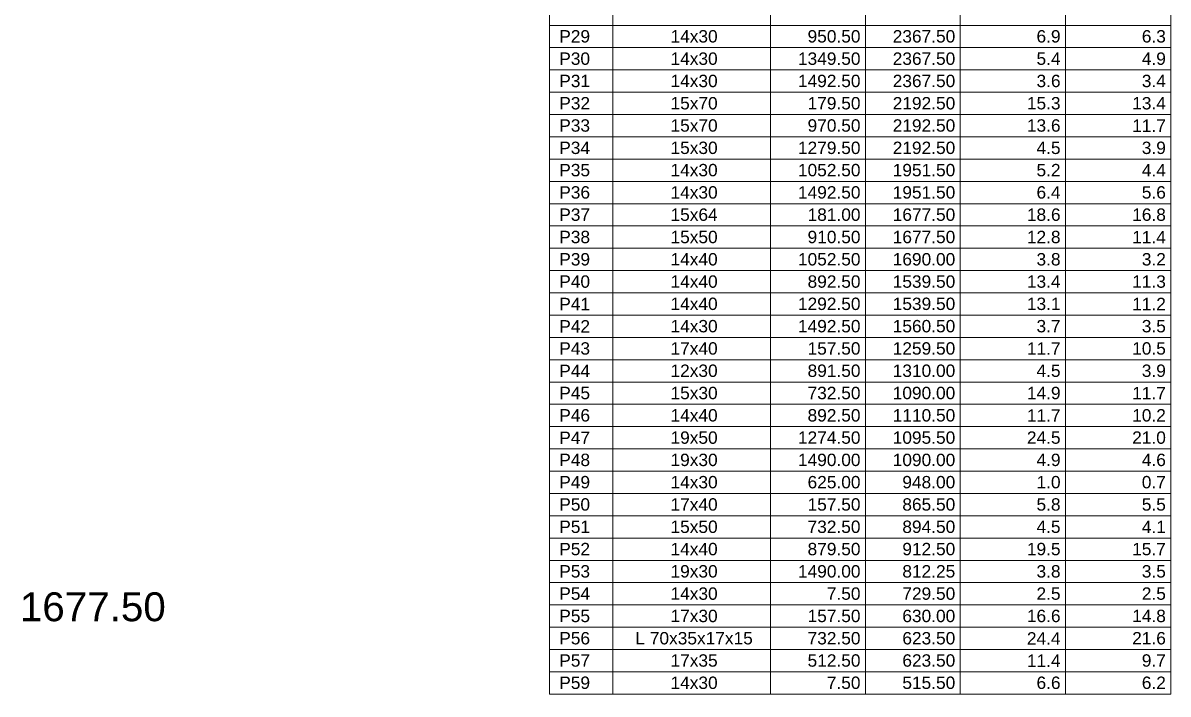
# Model space of a CAD drawing. Header units: millimetres. Extents: x -34 to 951, y -76 to 463.
# Drawn here: x 9.59 to 29.16, y -21.86 to -10.38 of the extents above; entities that cross this region are included whole.
import ezdxf

# ---------------------------------------------------------------- set-up
doc = ezdxf.new("R2010")
doc.units = ezdxf.units.MM
doc.header["$MEASUREMENT"] = 0
doc.linetypes.add('NULL', pattern=[0])
for name, color, linetype, lineweight in [('LC-Tabelas', 1, 'Continuous', 20), ('LC-Textos', 7, 'Continuous', 20), ('LC-Textos das tabelas', 5, 'Continuous', 5)]:
    doc.layers.add(name, color=color, linetype=linetype, lineweight=lineweight)
doc.styles.add('Arial', font='arial.ttf')

msp = doc.modelspace()

# ---------------------------------------------------------------- linework, layer by layer
at = {"layer": 'LC-Tabelas'}
for points in [[(18.5893, -10.425), (18.5893, -10.0437), (19.6694, -10.0437), (19.6694, -10.425), (18.5893, -10.425)], [(19.6694, -10.425), (19.6694, -10.0437), (22.3699, -10.0437), (22.3699, -10.425), (19.6694, -10.425)], [(22.3699, -10.425), (22.3699, -10.0437), (23.9902, -10.0437), (23.9902, -10.425), (22.3699, -10.425)], [(23.9902, -10.425), (23.9902, -10.0437), (25.6104, -10.0437), (25.6104, -10.425), (23.9902, -10.425)], [(25.6104, -10.425), (25.6104, -10.0437), (27.4107, -10.0437), (27.4107, -10.425), (25.6104, -10.425)], [(27.4107, -10.425), (27.4107, -10.0437), (29.211, -10.0437), (29.211, -10.425), (27.4107, -10.425)], [(18.5893, -10.8062), (18.5893, -10.425), (19.6694, -10.425), (19.6694, -10.8062), (18.5893, -10.8062)], [(19.6694, -10.8062), (19.6694, -10.425), (22.3699, -10.425), (22.3699, -10.8062), (19.6694, -10.8062)], [(22.3699, -10.8062), (22.3699, -10.425), (23.9902, -10.425), (23.9902, -10.8062), (22.3699, -10.8062)], [(23.9902, -10.8062), (23.9902, -10.425), (25.6104, -10.425), (25.6104, -10.8062), (23.9902, -10.8062)], [(25.6104, -10.8062), (25.6104, -10.425), (27.4107, -10.425), (27.4107, -10.8062), (25.6104, -10.8062)], [(27.4107, -10.8062), (27.4107, -10.425), (29.211, -10.425), (29.211, -10.8062), (27.4107, -10.8062)], [(18.5893, -11.1875), (18.5893, -10.8062), (19.6694, -10.8062), (19.6694, -11.1875), (18.5893, -11.1875)], [(19.6694, -11.1875), (19.6694, -10.8062), (22.3699, -10.8062), (22.3699, -11.1875), (19.6694, -11.1875)], [(22.3699, -11.1875), (22.3699, -10.8062), (23.9902, -10.8062), (23.9902, -11.1875), (22.3699, -11.1875)], [(23.9902, -11.1875), (23.9902, -10.8062), (25.6104, -10.8062), (25.6104, -11.1875), (23.9902, -11.1875)], [(25.6104, -11.1875), (25.6104, -10.8062), (27.4107, -10.8062), (27.4107, -11.1875), (25.6104, -11.1875)], [(27.4107, -11.1875), (27.4107, -10.8062), (29.211, -10.8062), (29.211, -11.1875), (27.4107, -11.1875)], [(18.5893, -11.5687), (18.5893, -11.1875), (19.6694, -11.1875), (19.6694, -11.5687), (18.5893, -11.5687)], [(19.6694, -11.5687), (19.6694, -11.1875), (22.3699, -11.1875), (22.3699, -11.5687), (19.6694, -11.5687)], [(22.3699, -11.5687), (22.3699, -11.1875), (23.9902, -11.1875), (23.9902, -11.5687), (22.3699, -11.5687)], [(23.9902, -11.5687), (23.9902, -11.1875), (25.6104, -11.1875), (25.6104, -11.5687), (23.9902, -11.5687)], [(25.6104, -11.5687), (25.6104, -11.1875), (27.4107, -11.1875), (27.4107, -11.5687), (25.6104, -11.5687)], [(27.4107, -11.5687), (27.4107, -11.1875), (29.211, -11.1875), (29.211, -11.5687), (27.4107, -11.5687)], [(18.5893, -11.9499), (18.5893, -11.5687), (19.6694, -11.5687), (19.6694, -11.9499), (18.5893, -11.9499)], [(19.6694, -11.9499), (19.6694, -11.5687), (22.3699, -11.5687), (22.3699, -11.9499), (19.6694, -11.9499)], [(22.3699, -11.9499), (22.3699, -11.5687), (23.9902, -11.5687), (23.9902, -11.9499), (22.3699, -11.9499)], [(23.9902, -11.9499), (23.9902, -11.5687), (25.6104, -11.5687), (25.6104, -11.9499), (23.9902, -11.9499)], [(25.6104, -11.9499), (25.6104, -11.5687), (27.4107, -11.5687), (27.4107, -11.9499), (25.6104, -11.9499)], [(27.4107, -11.9499), (27.4107, -11.5687), (29.211, -11.5687), (29.211, -11.9499), (27.4107, -11.9499)], [(18.5893, -12.3312), (18.5893, -11.9499), (19.6694, -11.9499), (19.6694, -12.3312), (18.5893, -12.3312)], [(19.6694, -12.3312), (19.6694, -11.9499), (22.3699, -11.9499), (22.3699, -12.3312), (19.6694, -12.3312)], [(22.3699, -12.3312), (22.3699, -11.9499), (23.9902, -11.9499), (23.9902, -12.3312), (22.3699, -12.3312)], [(23.9902, -12.3312), (23.9902, -11.9499), (25.6104, -11.9499), (25.6104, -12.3312), (23.9902, -12.3312)], [(25.6104, -12.3312), (25.6104, -11.9499), (27.4107, -11.9499), (27.4107, -12.3312), (25.6104, -12.3312)], [(27.4107, -12.3312), (27.4107, -11.9499), (29.211, -11.9499), (29.211, -12.3312), (27.4107, -12.3312)], [(18.5893, -12.7124), (18.5893, -12.3312), (19.6694, -12.3312), (19.6694, -12.7124), (18.5893, -12.7124)], [(19.6694, -12.7124), (19.6694, -12.3312), (22.3699, -12.3312), (22.3699, -12.7124), (19.6694, -12.7124)], [(22.3699, -12.7124), (22.3699, -12.3312), (23.9902, -12.3312), (23.9902, -12.7124), (22.3699, -12.7124)], [(23.9902, -12.7124), (23.9902, -12.3312), (25.6104, -12.3312), (25.6104, -12.7124), (23.9902, -12.7124)], [(25.6104, -12.7124), (25.6104, -12.3312), (27.4107, -12.3312), (27.4107, -12.7124), (25.6104, -12.7124)], [(27.4107, -12.7124), (27.4107, -12.3312), (29.211, -12.3312), (29.211, -12.7124), (27.4107, -12.7124)], [(18.5893, -13.0937), (18.5893, -12.7124), (19.6694, -12.7124), (19.6694, -13.0937), (18.5893, -13.0937)], [(19.6694, -13.0937), (19.6694, -12.7124), (22.3699, -12.7124), (22.3699, -13.0937), (19.6694, -13.0937)], [(22.3699, -13.0937), (22.3699, -12.7124), (23.9902, -12.7124), (23.9902, -13.0937), (22.3699, -13.0937)], [(23.9902, -13.0937), (23.9902, -12.7124), (25.6104, -12.7124), (25.6104, -13.0937), (23.9902, -13.0937)], [(25.6104, -13.0937), (25.6104, -12.7124), (27.4107, -12.7124), (27.4107, -13.0937), (25.6104, -13.0937)], [(27.4107, -13.0937), (27.4107, -12.7124), (29.211, -12.7124), (29.211, -13.0937), (27.4107, -13.0937)], [(18.5893, -13.4749), (18.5893, -13.0937), (19.6694, -13.0937), (19.6694, -13.4749), (18.5893, -13.4749)], [(19.6694, -13.4749), (19.6694, -13.0937), (22.3699, -13.0937), (22.3699, -13.4749), (19.6694, -13.4749)], [(22.3699, -13.4749), (22.3699, -13.0937), (23.9902, -13.0937), (23.9902, -13.4749), (22.3699, -13.4749)], [(23.9902, -13.4749), (23.9902, -13.0937), (25.6104, -13.0937), (25.6104, -13.4749), (23.9902, -13.4749)], [(25.6104, -13.4749), (25.6104, -13.0937), (27.4107, -13.0937), (27.4107, -13.4749), (25.6104, -13.4749)], [(27.4107, -13.4749), (27.4107, -13.0937), (29.211, -13.0937), (29.211, -13.4749), (27.4107, -13.4749)], [(18.5893, -13.8561), (18.5893, -13.4749), (19.6694, -13.4749), (19.6694, -13.8561), (18.5893, -13.8561)], [(19.6694, -13.8561), (19.6694, -13.4749), (22.3699, -13.4749), (22.3699, -13.8561), (19.6694, -13.8561)], [(22.3699, -13.8561), (22.3699, -13.4749), (23.9902, -13.4749), (23.9902, -13.8561), (22.3699, -13.8561)], [(23.9902, -13.8561), (23.9902, -13.4749), (25.6104, -13.4749), (25.6104, -13.8561), (23.9902, -13.8561)], [(25.6104, -13.8561), (25.6104, -13.4749), (27.4107, -13.4749), (27.4107, -13.8561), (25.6104, -13.8561)], [(27.4107, -13.8561), (27.4107, -13.4749), (29.211, -13.4749), (29.211, -13.8561), (27.4107, -13.8561)], [(18.5893, -14.2374), (18.5893, -13.8561), (19.6694, -13.8561), (19.6694, -14.2374), (18.5893, -14.2374)], [(19.6694, -14.2374), (19.6694, -13.8561), (22.3699, -13.8561), (22.3699, -14.2374), (19.6694, -14.2374)], [(22.3699, -14.2374), (22.3699, -13.8561), (23.9902, -13.8561), (23.9902, -14.2374), (22.3699, -14.2374)], [(23.9902, -14.2374), (23.9902, -13.8561), (25.6104, -13.8561), (25.6104, -14.2374), (23.9902, -14.2374)], [(25.6104, -14.2374), (25.6104, -13.8561), (27.4107, -13.8561), (27.4107, -14.2374), (25.6104, -14.2374)], [(27.4107, -14.2374), (27.4107, -13.8561), (29.211, -13.8561), (29.211, -14.2374), (27.4107, -14.2374)], [(18.5893, -14.6186), (18.5893, -14.2374), (19.6694, -14.2374), (19.6694, -14.6186), (18.5893, -14.6186)], [(19.6694, -14.6186), (19.6694, -14.2374), (22.3699, -14.2374), (22.3699, -14.6186), (19.6694, -14.6186)], [(22.3699, -14.6186), (22.3699, -14.2374), (23.9902, -14.2374), (23.9902, -14.6186), (22.3699, -14.6186)], [(23.9902, -14.6186), (23.9902, -14.2374), (25.6104, -14.2374), (25.6104, -14.6186), (23.9902, -14.6186)], [(25.6104, -14.6186), (25.6104, -14.2374), (27.4107, -14.2374), (27.4107, -14.6186), (25.6104, -14.6186)], [(27.4107, -14.6186), (27.4107, -14.2374), (29.211, -14.2374), (29.211, -14.6186), (27.4107, -14.6186)], [(18.5893, -14.9999), (18.5893, -14.6186), (19.6694, -14.6186), (19.6694, -14.9999), (18.5893, -14.9999)], [(19.6694, -14.9999), (19.6694, -14.6186), (22.3699, -14.6186), (22.3699, -14.9999), (19.6694, -14.9999)], [(22.3699, -14.9999), (22.3699, -14.6186), (23.9902, -14.6186), (23.9902, -14.9999), (22.3699, -14.9999)], [(23.9902, -14.9999), (23.9902, -14.6186), (25.6104, -14.6186), (25.6104, -14.9999), (23.9902, -14.9999)], [(25.6104, -14.9999), (25.6104, -14.6186), (27.4107, -14.6186), (27.4107, -14.9999), (25.6104, -14.9999)], [(27.4107, -14.9999), (27.4107, -14.6186), (29.211, -14.6186), (29.211, -14.9999), (27.4107, -14.9999)], [(18.5893, -15.3811), (18.5893, -14.9999), (19.6694, -14.9999), (19.6694, -15.3811), (18.5893, -15.3811)], [(19.6694, -15.3811), (19.6694, -14.9999), (22.3699, -14.9999), (22.3699, -15.3811), (19.6694, -15.3811)], [(22.3699, -15.3811), (22.3699, -14.9999), (23.9902, -14.9999), (23.9902, -15.3811), (22.3699, -15.3811)], [(23.9902, -15.3811), (23.9902, -14.9999), (25.6104, -14.9999), (25.6104, -15.3811), (23.9902, -15.3811)], [(25.6104, -15.3811), (25.6104, -14.9999), (27.4107, -14.9999), (27.4107, -15.3811), (25.6104, -15.3811)], [(27.4107, -15.3811), (27.4107, -14.9999), (29.211, -14.9999), (29.211, -15.3811), (27.4107, -15.3811)], [(18.5893, -15.7623), (18.5893, -15.3811), (19.6694, -15.3811), (19.6694, -15.7623), (18.5893, -15.7623)], [(19.6694, -15.7623), (19.6694, -15.3811), (22.3699, -15.3811), (22.3699, -15.7623), (19.6694, -15.7623)], [(22.3699, -15.7623), (22.3699, -15.3811), (23.9902, -15.3811), (23.9902, -15.7623), (22.3699, -15.7623)], [(23.9902, -15.7623), (23.9902, -15.3811), (25.6104, -15.3811), (25.6104, -15.7623), (23.9902, -15.7623)], [(25.6104, -15.7623), (25.6104, -15.3811), (27.4107, -15.3811), (27.4107, -15.7623), (25.6104, -15.7623)], [(27.4107, -15.7623), (27.4107, -15.3811), (29.211, -15.3811), (29.211, -15.7623), (27.4107, -15.7623)], [(18.5893, -16.1436), (18.5893, -15.7623), (19.6694, -15.7623), (19.6694, -16.1436), (18.5893, -16.1436)], [(19.6694, -16.1436), (19.6694, -15.7623), (22.3699, -15.7623), (22.3699, -16.1436), (19.6694, -16.1436)], [(22.3699, -16.1436), (22.3699, -15.7623), (23.9902, -15.7623), (23.9902, -16.1436), (22.3699, -16.1436)], [(23.9902, -16.1436), (23.9902, -15.7623), (25.6104, -15.7623), (25.6104, -16.1436), (23.9902, -16.1436)], [(25.6104, -16.1436), (25.6104, -15.7623), (27.4107, -15.7623), (27.4107, -16.1436), (25.6104, -16.1436)], [(27.4107, -16.1436), (27.4107, -15.7623), (29.211, -15.7623), (29.211, -16.1436), (27.4107, -16.1436)], [(18.5893, -16.5248), (18.5893, -16.1436), (19.6694, -16.1436), (19.6694, -16.5248), (18.5893, -16.5248)], [(19.6694, -16.5248), (19.6694, -16.1436), (22.3699, -16.1436), (22.3699, -16.5248), (19.6694, -16.5248)], [(22.3699, -16.5248), (22.3699, -16.1436), (23.9902, -16.1436), (23.9902, -16.5248), (22.3699, -16.5248)], [(23.9902, -16.5248), (23.9902, -16.1436), (25.6104, -16.1436), (25.6104, -16.5248), (23.9902, -16.5248)], [(25.6104, -16.5248), (25.6104, -16.1436), (27.4107, -16.1436), (27.4107, -16.5248), (25.6104, -16.5248)], [(27.4107, -16.5248), (27.4107, -16.1436), (29.211, -16.1436), (29.211, -16.5248), (27.4107, -16.5248)], [(18.5893, -16.9061), (18.5893, -16.5248), (19.6694, -16.5248), (19.6694, -16.9061), (18.5893, -16.9061)], [(19.6694, -16.9061), (19.6694, -16.5248), (22.3699, -16.5248), (22.3699, -16.9061), (19.6694, -16.9061)], [(22.3699, -16.9061), (22.3699, -16.5248), (23.9902, -16.5248), (23.9902, -16.9061), (22.3699, -16.9061)], [(23.9902, -16.9061), (23.9902, -16.5248), (25.6104, -16.5248), (25.6104, -16.9061), (23.9902, -16.9061)], [(25.6104, -16.9061), (25.6104, -16.5248), (27.4107, -16.5248), (27.4107, -16.9061), (25.6104, -16.9061)], [(27.4107, -16.9061), (27.4107, -16.5248), (29.211, -16.5248), (29.211, -16.9061), (27.4107, -16.9061)], [(18.5893, -17.2873), (18.5893, -16.9061), (19.6694, -16.9061), (19.6694, -17.2873), (18.5893, -17.2873)], [(19.6694, -17.2873), (19.6694, -16.9061), (22.3699, -16.9061), (22.3699, -17.2873), (19.6694, -17.2873)], [(22.3699, -17.2873), (22.3699, -16.9061), (23.9902, -16.9061), (23.9902, -17.2873), (22.3699, -17.2873)], [(23.9902, -17.2873), (23.9902, -16.9061), (25.6104, -16.9061), (25.6104, -17.2873), (23.9902, -17.2873)], [(25.6104, -17.2873), (25.6104, -16.9061), (27.4107, -16.9061), (27.4107, -17.2873), (25.6104, -17.2873)], [(27.4107, -17.2873), (27.4107, -16.9061), (29.211, -16.9061), (29.211, -17.2873), (27.4107, -17.2873)], [(18.5893, -17.6685), (18.5893, -17.2873), (19.6694, -17.2873), (19.6694, -17.6685), (18.5893, -17.6685)], [(19.6694, -17.6685), (19.6694, -17.2873), (22.3699, -17.2873), (22.3699, -17.6685), (19.6694, -17.6685)], [(22.3699, -17.6685), (22.3699, -17.2873), (23.9902, -17.2873), (23.9902, -17.6685), (22.3699, -17.6685)], [(23.9902, -17.6685), (23.9902, -17.2873), (25.6104, -17.2873), (25.6104, -17.6685), (23.9902, -17.6685)], [(25.6104, -17.6685), (25.6104, -17.2873), (27.4107, -17.2873), (27.4107, -17.6685), (25.6104, -17.6685)], [(27.4107, -17.6685), (27.4107, -17.2873), (29.211, -17.2873), (29.211, -17.6685), (27.4107, -17.6685)], [(18.5893, -18.0498), (18.5893, -17.6685), (19.6694, -17.6685), (19.6694, -18.0498), (18.5893, -18.0498)], [(19.6694, -18.0498), (19.6694, -17.6685), (22.3699, -17.6685), (22.3699, -18.0498), (19.6694, -18.0498)], [(22.3699, -18.0498), (22.3699, -17.6685), (23.9902, -17.6685), (23.9902, -18.0498), (22.3699, -18.0498)], [(23.9902, -18.0498), (23.9902, -17.6685), (25.6104, -17.6685), (25.6104, -18.0498), (23.9902, -18.0498)], [(25.6104, -18.0498), (25.6104, -17.6685), (27.4107, -17.6685), (27.4107, -18.0498), (25.6104, -18.0498)], [(27.4107, -18.0498), (27.4107, -17.6685), (29.211, -17.6685), (29.211, -18.0498), (27.4107, -18.0498)], [(18.5893, -18.431), (18.5893, -18.0498), (19.6694, -18.0498), (19.6694, -18.431), (18.5893, -18.431)], [(19.6694, -18.431), (19.6694, -18.0498), (22.3699, -18.0498), (22.3699, -18.431), (19.6694, -18.431)], [(22.3699, -18.431), (22.3699, -18.0498), (23.9902, -18.0498), (23.9902, -18.431), (22.3699, -18.431)], [(23.9902, -18.431), (23.9902, -18.0498), (25.6104, -18.0498), (25.6104, -18.431), (23.9902, -18.431)], [(25.6104, -18.431), (25.6104, -18.0498), (27.4107, -18.0498), (27.4107, -18.431), (25.6104, -18.431)], [(27.4107, -18.431), (27.4107, -18.0498), (29.211, -18.0498), (29.211, -18.431), (27.4107, -18.431)], [(18.5893, -18.8123), (18.5893, -18.431), (19.6694, -18.431), (19.6694, -18.8123), (18.5893, -18.8123)], [(19.6694, -18.8123), (19.6694, -18.431), (22.3699, -18.431), (22.3699, -18.8123), (19.6694, -18.8123)], [(22.3699, -18.8123), (22.3699, -18.431), (23.9902, -18.431), (23.9902, -18.8123), (22.3699, -18.8123)], [(23.9902, -18.8123), (23.9902, -18.431), (25.6104, -18.431), (25.6104, -18.8123), (23.9902, -18.8123)], [(25.6104, -18.8123), (25.6104, -18.431), (27.4107, -18.431), (27.4107, -18.8123), (25.6104, -18.8123)], [(27.4107, -18.8123), (27.4107, -18.431), (29.211, -18.431), (29.211, -18.8123), (27.4107, -18.8123)], [(18.5893, -19.1935), (18.5893, -18.8123), (19.6694, -18.8123), (19.6694, -19.1935), (18.5893, -19.1935)], [(19.6694, -19.1935), (19.6694, -18.8123), (22.3699, -18.8123), (22.3699, -19.1935), (19.6694, -19.1935)], [(22.3699, -19.1935), (22.3699, -18.8123), (23.9902, -18.8123), (23.9902, -19.1935), (22.3699, -19.1935)], [(23.9902, -19.1935), (23.9902, -18.8123), (25.6104, -18.8123), (25.6104, -19.1935), (23.9902, -19.1935)], [(25.6104, -19.1935), (25.6104, -18.8123), (27.4107, -18.8123), (27.4107, -19.1935), (25.6104, -19.1935)], [(27.4107, -19.1935), (27.4107, -18.8123), (29.211, -18.8123), (29.211, -19.1935), (27.4107, -19.1935)], [(18.5893, -19.5747), (18.5893, -19.1935), (19.6694, -19.1935), (19.6694, -19.5747), (18.5893, -19.5747)], [(19.6694, -19.5747), (19.6694, -19.1935), (22.3699, -19.1935), (22.3699, -19.5747), (19.6694, -19.5747)], [(22.3699, -19.5747), (22.3699, -19.1935), (23.9902, -19.1935), (23.9902, -19.5747), (22.3699, -19.5747)], [(23.9902, -19.5747), (23.9902, -19.1935), (25.6104, -19.1935), (25.6104, -19.5747), (23.9902, -19.5747)], [(25.6104, -19.5747), (25.6104, -19.1935), (27.4107, -19.1935), (27.4107, -19.5747), (25.6104, -19.5747)], [(27.4107, -19.5747), (27.4107, -19.1935), (29.211, -19.1935), (29.211, -19.5747), (27.4107, -19.5747)], [(18.5893, -19.956), (18.5893, -19.5747), (19.6694, -19.5747), (19.6694, -19.956), (18.5893, -19.956)], [(19.6694, -19.956), (19.6694, -19.5747), (22.3699, -19.5747), (22.3699, -19.956), (19.6694, -19.956)], [(22.3699, -19.956), (22.3699, -19.5747), (23.9902, -19.5747), (23.9902, -19.956), (22.3699, -19.956)], [(23.9902, -19.956), (23.9902, -19.5747), (25.6104, -19.5747), (25.6104, -19.956), (23.9902, -19.956)], [(25.6104, -19.956), (25.6104, -19.5747), (27.4107, -19.5747), (27.4107, -19.956), (25.6104, -19.956)], [(27.4107, -19.956), (27.4107, -19.5747), (29.211, -19.5747), (29.211, -19.956), (27.4107, -19.956)], [(18.5893, -20.3372), (18.5893, -19.956), (19.6694, -19.956), (19.6694, -20.3372), (18.5893, -20.3372)], [(19.6694, -20.3372), (19.6694, -19.956), (22.3699, -19.956), (22.3699, -20.3372), (19.6694, -20.3372)], [(22.3699, -20.3372), (22.3699, -19.956), (23.9902, -19.956), (23.9902, -20.3372), (22.3699, -20.3372)], [(23.9902, -20.3372), (23.9902, -19.956), (25.6104, -19.956), (25.6104, -20.3372), (23.9902, -20.3372)], [(25.6104, -20.3372), (25.6104, -19.956), (27.4107, -19.956), (27.4107, -20.3372), (25.6104, -20.3372)], [(27.4107, -20.3372), (27.4107, -19.956), (29.211, -19.956), (29.211, -20.3372), (27.4107, -20.3372)], [(18.5893, -20.7185), (18.5893, -20.3372), (19.6694, -20.3372), (19.6694, -20.7185), (18.5893, -20.7185)], [(19.6694, -20.7185), (19.6694, -20.3372), (22.3699, -20.3372), (22.3699, -20.7185), (19.6694, -20.7185)], [(22.3699, -20.7185), (22.3699, -20.3372), (23.9902, -20.3372), (23.9902, -20.7185), (22.3699, -20.7185)], [(23.9902, -20.7185), (23.9902, -20.3372), (25.6104, -20.3372), (25.6104, -20.7185), (23.9902, -20.7185)], [(25.6104, -20.7185), (25.6104, -20.3372), (27.4107, -20.3372), (27.4107, -20.7185), (25.6104, -20.7185)], [(27.4107, -20.7185), (27.4107, -20.3372), (29.211, -20.3372), (29.211, -20.7185), (27.4107, -20.7185)], [(18.5893, -21.0997), (18.5893, -20.7185), (19.6694, -20.7185), (19.6694, -21.0997), (18.5893, -21.0997)], [(19.6694, -21.0997), (19.6694, -20.7185), (22.3699, -20.7185), (22.3699, -21.0997), (19.6694, -21.0997)], [(22.3699, -21.0997), (22.3699, -20.7185), (23.9902, -20.7185), (23.9902, -21.0997), (22.3699, -21.0997)], [(23.9902, -21.0997), (23.9902, -20.7185), (25.6104, -20.7185), (25.6104, -21.0997), (23.9902, -21.0997)], [(25.6104, -21.0997), (25.6104, -20.7185), (27.4107, -20.7185), (27.4107, -21.0997), (25.6104, -21.0997)], [(27.4107, -21.0997), (27.4107, -20.7185), (29.211, -20.7185), (29.211, -21.0997), (27.4107, -21.0997)], [(18.5893, -21.4809), (18.5893, -21.0997), (19.6694, -21.0997), (19.6694, -21.4809), (18.5893, -21.4809)], [(19.6694, -21.4809), (19.6694, -21.0997), (22.3699, -21.0997), (22.3699, -21.4809), (19.6694, -21.4809)], [(22.3699, -21.4809), (22.3699, -21.0997), (23.9902, -21.0997), (23.9902, -21.4809), (22.3699, -21.4809)], [(23.9902, -21.4809), (23.9902, -21.0997), (25.6104, -21.0997), (25.6104, -21.4809), (23.9902, -21.4809)], [(25.6104, -21.4809), (25.6104, -21.0997), (27.4107, -21.0997), (27.4107, -21.4809), (25.6104, -21.4809)], [(27.4107, -21.4809), (27.4107, -21.0997), (29.211, -21.0997), (29.211, -21.4809), (27.4107, -21.4809)], [(18.5893, -21.8622), (18.5893, -21.4809), (19.6694, -21.4809), (19.6694, -21.8622), (18.5893, -21.8622)], [(19.6694, -21.8622), (19.6694, -21.4809), (22.3699, -21.4809), (22.3699, -21.8622), (19.6694, -21.8622)], [(22.3699, -21.8622), (22.3699, -21.4809), (23.9902, -21.4809), (23.9902, -21.8622), (22.3699, -21.8622)], [(23.9902, -21.8622), (23.9902, -21.4809), (25.6104, -21.4809), (25.6104, -21.8622), (23.9902, -21.8622)], [(25.6104, -21.8622), (25.6104, -21.4809), (27.4107, -21.4809), (27.4107, -21.8622), (25.6104, -21.8622)], [(27.4107, -21.8622), (27.4107, -21.4809), (29.211, -21.4809), (29.211, -21.8622), (27.4107, -21.8622)]]:
    msp.add_lwpolyline(points, close=True, dxfattribs=at)

# ---------------------------------------------------------------- texts
at = {"layer": 'LC-Textos', "linetype": 'NULL', "ltscale": 0.2, "insert": (9.5346, -20.6227), "char_height": 0.4942, "width": 4.989461, "attachment_point": 7, "line_spacing_factor": 0.798, "style": 'Arial'}
msp.add_mtext('1677.50', dxfattribs=at)
at = {"layer": 'LC-Textos das tabelas', "linetype": 'NULL', "ltscale": 0.2, "char_height": 0.2118, "line_spacing_factor": 0.798, "style": 'Arial'}
for s, insert, width, attachment_point in [(' P29 ', (18.6739, -10.7211), 1.381543, 7), (' 14x30 ', (21.0199, -10.7211), 1.940747, 8), (' 950.50 ', (23.9059, -10.7211), 2.138018, 9), (' 2367.50 ', (25.5259, -10.7211), 2.467018, 9), (' 6.9 ', (27.3259, -10.7211), 1.151017, 9), (' 6.3 ', (29.1259, -10.7211), 1.151017, 9), (' P30 ', (18.6739, -11.1031), 1.381543, 7), (' 14x30 ', (21.0199, -11.1031), 1.940747, 8), (' 1349.50 ', (23.9059, -11.1031), 2.467018, 9), (' 2367.50 ', (25.5259, -11.1031), 2.467018, 9), (' 5.4 ', (27.3259, -11.1031), 1.151017, 9), (' 4.9 ', (29.1259, -11.1031), 1.151017, 9), (' P31 ', (18.6739, -11.4841), 1.381543, 7), (' 14x30 ', (21.0199, -11.4841), 1.940747, 8), (' 1492.50 ', (23.9059, -11.4841), 2.467018, 9), (' 2367.50 ', (25.5259, -11.4841), 2.467018, 9), (' 3.6 ', (27.3259, -11.4841), 1.151017, 9), (' 3.4 ', (29.1259, -11.4841), 1.151017, 9), (' P32 ', (18.6739, -11.8651), 1.381543, 7), (' 15x70 ', (21.0199, -11.8651), 1.940747, 8), (' 179.50 ', (23.9059, -11.8651), 2.138018, 9), (' 2192.50 ', (25.5259, -11.8651), 2.467018, 9), (' 15.3 ', (27.3259, -11.8651), 1.480017, 9), (' 13.4 ', (29.1259, -11.8651), 1.480017, 9), (' P33 ', (18.6739, -12.2461), 1.381543, 7), (' 15x70 ', (21.0199, -12.2461), 1.940747, 8), (' 970.50 ', (23.9059, -12.2461), 2.138018, 9), (' 2192.50 ', (25.5259, -12.2461), 2.467018, 9), (' 13.6 ', (27.3259, -12.2461), 1.480017, 9), (' 11.7 ', (29.1259, -12.2461), 1.480017, 9), (' P34 ', (18.6739, -12.6281), 1.381543, 7), (' 15x30 ', (21.0199, -12.6281), 1.940747, 8), (' 1279.50 ', (23.9059, -12.6281), 2.467018, 9), (' 2192.50 ', (25.5259, -12.6281), 2.467018, 9), (' 4.5 ', (27.3259, -12.6281), 1.151017, 9), (' 3.9 ', (29.1259, -12.6281), 1.151017, 9), (' P35 ', (18.6739, -13.0091), 1.381543, 7), (' 14x30 ', (21.0199, -13.0091), 1.940747, 8), (' 1052.50 ', (23.9059, -13.0091), 2.467018, 9), (' 1951.50 ', (25.5259, -13.0091), 2.467018, 9), (' 5.2 ', (27.3259, -13.0091), 1.151017, 9), (' 4.4 ', (29.1259, -13.0091), 1.151017, 9), (' P36 ', (18.6739, -13.3901), 1.381543, 7), (' 14x30 ', (21.0199, -13.3901), 1.940747, 8), (' 1492.50 ', (23.9059, -13.3901), 2.467018, 9), (' 1951.50 ', (25.5259, -13.3901), 2.467018, 9), (' 6.4 ', (27.3259, -13.3901), 1.151017, 9), (' 5.6 ', (29.1259, -13.3901), 1.151017, 9), (' P37 ', (18.6739, -13.7711), 1.381543, 7), (' 15x64 ', (21.0199, -13.7711), 1.940747, 8), (' 181.00 ', (23.9059, -13.7711), 2.138018, 9), (' 1677.50 ', (25.5259, -13.7711), 2.467018, 9), (' 18.6 ', (27.3259, -13.7711), 1.480017, 9), (' 16.8 ', (29.1259, -13.7711), 1.480017, 9), (' P38 ', (18.6739, -14.1531), 1.381543, 7), (' 15x50 ', (21.0199, -14.1531), 1.940747, 8), (' 910.50 ', (23.9059, -14.1531), 2.138018, 9), (' 1677.50 ', (25.5259, -14.1531), 2.467018, 9), (' 12.8 ', (27.3259, -14.1531), 1.480017, 9), (' 11.4 ', (29.1259, -14.1531), 1.480017, 9), (' P39 ', (18.6739, -14.5341), 1.381543, 7), (' 14x40 ', (21.0199, -14.5341), 1.940747, 8), (' 1052.50 ', (23.9059, -14.5341), 2.467018, 9), (' 1690.00 ', (25.5259, -14.5341), 2.467018, 9), (' 3.8 ', (27.3259, -14.5341), 1.151017, 9), (' 3.2 ', (29.1259, -14.5341), 1.151017, 9), (' P40 ', (18.6739, -14.9151), 1.381543, 7), (' 14x40 ', (21.0199, -14.9151), 1.940747, 8), (' 892.50 ', (23.9059, -14.9151), 2.138018, 9), (' 1539.50 ', (25.5259, -14.9151), 2.467018, 9), (' 13.4 ', (27.3259, -14.9151), 1.480017, 9), (' 11.3 ', (29.1259, -14.9151), 1.480017, 9), (' P41 ', (18.6739, -15.2961), 1.381543, 7), (' 14x40 ', (21.0199, -15.2961), 1.940747, 8), (' 1292.50 ', (23.9059, -15.2961), 2.467018, 9), (' 1539.50 ', (25.5259, -15.2961), 2.467018, 9), (' 13.1 ', (27.3259, -15.2961), 1.480017, 9), (' 11.2 ', (29.1259, -15.2961), 1.480017, 9), (' P42 ', (18.6739, -15.6781), 1.381543, 7), (' 14x30 ', (21.0199, -15.6781), 1.940747, 8), (' 1492.50 ', (23.9059, -15.6781), 2.467018, 9), (' 1560.50 ', (25.5259, -15.6781), 2.467018, 9), (' 3.7 ', (27.3259, -15.6781), 1.151017, 9), (' 3.5 ', (29.1259, -15.6781), 1.151017, 9), (' P43 ', (18.6739, -16.0591), 1.381543, 7), (' 17x40 ', (21.0199, -16.0591), 1.940747, 8), (' 157.50 ', (23.9059, -16.0591), 2.138018, 9), (' 1259.50 ', (25.5259, -16.0591), 2.467018, 9), (' 11.7 ', (27.3259, -16.0591), 1.480017, 9), (' 10.5 ', (29.1259, -16.0591), 1.480017, 9), (' P44 ', (18.6739, -16.4401), 1.381543, 7), (' 12x30 ', (21.0199, -16.4401), 1.940747, 8), (' 891.50 ', (23.9059, -16.4401), 2.138018, 9), (' 1310.00 ', (25.5259, -16.4401), 2.467018, 9), (' 4.5 ', (27.3259, -16.4401), 1.151017, 9), (' 3.9 ', (29.1259, -16.4401), 1.151017, 9), (' P45 ', (18.6739, -16.8211), 1.381543, 7), (' 15x30 ', (21.0199, -16.8211), 1.940747, 8), (' 732.50 ', (23.9059, -16.8211), 2.138018, 9), (' 1090.00 ', (25.5259, -16.8211), 2.467018, 9), (' 14.9 ', (27.3259, -16.8211), 1.480017, 9), (' 11.7 ', (29.1259, -16.8211), 1.480017, 9), (' P46 ', (18.6739, -17.2031), 1.381543, 7), (' 14x40 ', (21.0199, -17.2031), 1.940747, 8), (' 892.50 ', (23.9059, -17.2031), 2.138018, 9), (' 1110.50 ', (25.5259, -17.2031), 2.467018, 9), (' 11.7 ', (27.3259, -17.2031), 1.480017, 9), (' 10.2 ', (29.1259, -17.2031), 1.480017, 9), (' P47 ', (18.6739, -17.5841), 1.381543, 7), (' 19x50 ', (21.0199, -17.5841), 1.940747, 8), (' 1274.50 ', (23.9059, -17.5841), 2.467018, 9), (' 1095.50 ', (25.5259, -17.5841), 2.467018, 9), (' 24.5 ', (27.3259, -17.5841), 1.480017, 9), (' 21.0 ', (29.1259, -17.5841), 1.480017, 9), (' P48 ', (18.6739, -17.9651), 1.381543, 7), (' 19x30 ', (21.0199, -17.9651), 1.940747, 8), (' 1490.00 ', (23.9059, -17.9651), 2.467018, 9), (' 1090.00 ', (25.5259, -17.9651), 2.467018, 9), (' 4.9 ', (27.3259, -17.9651), 1.151017, 9), (' 4.6 ', (29.1259, -17.9651), 1.151017, 9), (' P49 ', (18.6739, -18.3461), 1.381543, 7), (' 14x30 ', (21.0199, -18.3461), 1.940747, 8), (' 625.00 ', (23.9059, -18.3461), 2.138018, 9), (' 948.00 ', (25.5259, -18.3461), 2.138018, 9), (' 1.0 ', (27.3259, -18.3461), 1.151017, 9), (' 0.7 ', (29.1259, -18.3461), 1.151017, 9), (' P50 ', (18.6739, -18.7271), 1.381543, 7), (' 17x40 ', (21.0199, -18.7271), 1.940747, 8), (' 157.50 ', (23.9059, -18.7271), 2.138018, 9), (' 865.50 ', (25.5259, -18.7271), 2.138018, 9), (' 5.8 ', (27.3259, -18.7271), 1.151017, 9), (' 5.5 ', (29.1259, -18.7271), 1.151017, 9), (' P51 ', (18.6739, -19.1091), 1.381543, 7), (' 15x50 ', (21.0199, -19.1091), 1.940747, 8), (' 732.50 ', (23.9059, -19.1091), 2.138018, 9), (' 894.50 ', (25.5259, -19.1091), 2.138018, 9), (' 4.5 ', (27.3259, -19.1091), 1.151017, 9), (' 4.1 ', (29.1259, -19.1091), 1.151017, 9), (' P52 ', (18.6739, -19.4901), 1.381543, 7), (' 14x40 ', (21.0199, -19.4901), 1.940747, 8), (' 879.50 ', (23.9059, -19.4901), 2.138018, 9), (' 912.50 ', (25.5259, -19.4901), 2.138018, 9), (' 19.5 ', (27.3259, -19.4901), 1.480017, 9), (' 15.7 ', (29.1259, -19.4901), 1.480017, 9), (' P53 ', (18.6739, -19.8711), 1.381543, 7), (' 19x30 ', (21.0199, -19.8711), 1.940747, 8), (' 1490.00 ', (23.9059, -19.8711), 2.467018, 9), (' 812.25 ', (25.5259, -19.8711), 2.138018, 9), (' 3.8 ', (27.3259, -19.8711), 1.151017, 9), (' 3.5 ', (29.1259, -19.8711), 1.151017, 9), (' P54 ', (18.6739, -20.2521), 1.381543, 7), (' 14x30 ', (21.0199, -20.2521), 1.940747, 8), (' 7.50 ', (23.9059, -20.2521), 1.480017, 9), (' 729.50 ', (25.5259, -20.2521), 2.138018, 9), (' 2.5 ', (27.3259, -20.2521), 1.151017, 9), (' 2.5 ', (29.1259, -20.2521), 1.151017, 9), (' P55 ', (18.6739, -20.6341), 1.381543, 7), (' 17x30 ', (21.0199, -20.6341), 1.940747, 8), (' 157.50 ', (23.9059, -20.6341), 2.138018, 9), (' 630.00 ', (25.5259, -20.6341), 2.138018, 9), (' 16.6 ', (27.3259, -20.6341), 1.480017, 9), (' 14.8 ', (29.1259, -20.6341), 1.480017, 9), (' P56 ', (18.6739, -21.0151), 1.381543, 7), (' L 70x35x17x15 ', (21.0199, -21.0151), 4.342223, 8), (' 732.50 ', (23.9059, -21.0151), 2.138018, 9), (' 623.50 ', (25.5259, -21.0151), 2.138018, 9), (' 24.4 ', (27.3259, -21.0151), 1.480017, 9), (' 21.6 ', (29.1259, -21.0151), 1.480017, 9), (' P57 ', (18.6739, -21.3961), 1.381543, 7), (' 17x35 ', (21.0199, -21.3961), 1.940747, 8), (' 512.50 ', (23.9059, -21.3961), 2.138018, 9), (' 623.50 ', (25.5259, -21.3961), 2.138018, 9), (' 11.4 ', (27.3259, -21.3961), 1.480017, 9), (' 9.7 ', (29.1259, -21.3961), 1.151017, 9), (' P59 ', (18.6739, -21.7771), 1.381543, 7), (' 14x30 ', (21.0199, -21.7771), 1.940747, 8), (' 7.50 ', (23.9059, -21.7771), 1.480017, 9), (' 515.50 ', (25.5259, -21.7771), 2.138018, 9), (' 6.6 ', (27.3259, -21.7771), 1.151017, 9), (' 6.2 ', (29.1259, -21.7771), 1.151017, 9)]:
    msp.add_mtext(s, dxfattribs=dict(at, insert=insert, width=width, attachment_point=attachment_point))

doc.saveas('drawing.dxf')
